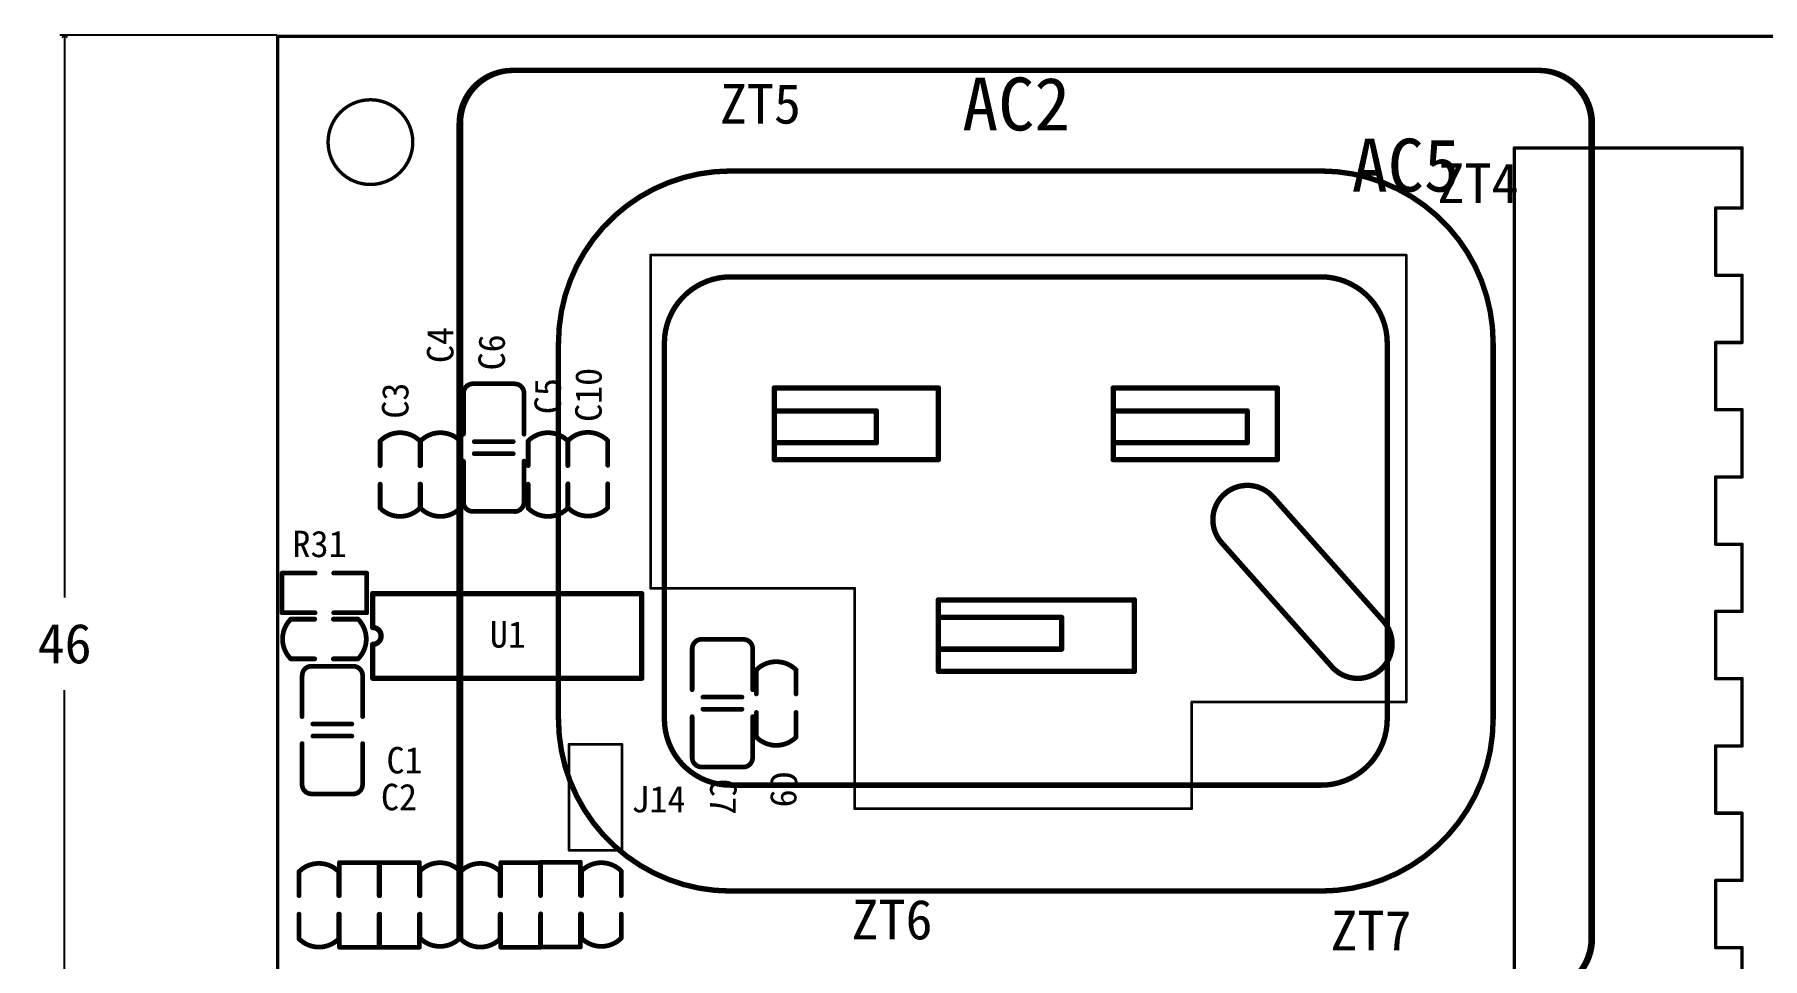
# Model space of a CAD drawing. Extents: x 741 to 1239, y 376 to 572.
# Drawn here: x 784.8 to 850.1, y 440.7 to 475.6 of the extents above; entities that cross this region are included whole.
import ezdxf

# ---------------------------------------------------------------- set-up
doc = ezdxf.new("R2010")
doc.units = 0
doc.header["$MEASUREMENT"] = 0
doc.layers.get('0').update_dxf_attribs({"linetype": 'CONTINUOUS'})
doc.layers.get('Defpoints').update_dxf_attribs({"linetype": 'CONTINUOUS'})
for name, color, linetype in [('BOTTOMOVERLAY', 7, 'CONTINUOUS'), ('KEEPOUTLAYER', 6, 'CONTINUOUS'), ('TOPOVERLAY', 7, 'CONTINUOUS')]:
    doc.layers.add(name, color=color, linetype=linetype)
doc.styles.get("Standard").update_dxf_attribs({"font": ''})
doc.styles.get('Standard').set_extended_font_data('SimSun')
doc.dimstyles.get("Standard").update_dxf_attribs({"dimtxt": 0.18, "dimasz": 0.18, "dimexe": 0.18, "dimexo": 0.0625, "dimgap": 0.09, "dimtad": 0, "dimtih": 1, "dimtoh": 1, "dimdec": 4, "dimzin": 0, "dimdsep": 46, "dimtxsty": 'Standard', "dimcen": 0.09, "dimadec": 0, "dimazin": 0, "dimtfac": 1, "dimtdec": 4, "dimtofl": 0, "dimtmove": 0, "dimatfit": 0, "dimfxl": 1, "dimtolj": 1, "dimtzin": 0, "dimarcsym": 0})

# ---------------------------------------------------------------- blocks, each defined once
blk = doc.blocks.new('2_0_2_B_22')
at = {"layer": 'BOTTOMOVERLAY', "const_width": 0.1}
for points in [[(-1, 2), (1, 2)], [(-1, -2), (-1, 2)], [(1, -2), (1, 2)], [(-1, -2), (1, -2)]]:
    blk.add_lwpolyline(points, dxfattribs=at)
at = {"layer": 'BOTTOMOVERLAY', "const_width": 0.05}
for points in [[(-1.025, 2, 1), (-0.975, 2, 1)], [(-1.025, 2, 1), (-0.975, 2, 1)], [(0.975, 2, 1), (1.025, 2, 1)], [(0.975, 2, 1), (1.025, 2, 1)], [(-1.025, -2, 1), (-0.975, -2, 1)], [(-1.025, -2, 1), (-0.975, -2, 1)], [(0.975, -2, 1), (1.025, -2, 1)], [(0.975, -2, 1), (1.025, -2, 1)]]:
    blk.add_lwpolyline(points, format="xyb", close=True, dxfattribs=at)
blk = doc.blocks.new('0603C_B_23')
at = {"layer": 'BOTTOMOVERLAY', "const_width": 0.18}
for points in [[(-1.27, -0.734, -0.414214), (-1.27, 0.766)], [(1.27, 0.766, -0.414214), (1.27, -0.734)]]:
    blk.add_lwpolyline(points, format="xyb", dxfattribs=at)
for points in [[(-1.27, 0.766), (-0.363, 0.766)], [(0.337, 0.766), (1.27, 0.766)], [(-1.27, -0.734), (-0.363, -0.734)], [(0.337, -0.734), (1.27, -0.734)]]:
    blk.add_lwpolyline(points, dxfattribs=at)
at = {"layer": 'BOTTOMOVERLAY', "const_width": 0.09}
for points in [[(-1.315, 0.766, 1), (-1.225, 0.766, 1)], [(-1.315, 0.766, 1), (-1.225, 0.766, 1)], [(-0.408, 0.766, 1), (-0.318, 0.766, 1)], [(0.292, 0.766, 1), (0.382, 0.766, 1)], [(1.225, 0.766, 1), (1.315, 0.766, 1)], [(1.225, 0.766, 1), (1.315, 0.766, 1)], [(-1.315, -0.734, 1), (-1.225, -0.734, 1)], [(-1.315, -0.734, 1), (-1.225, -0.734, 1)], [(-0.408, -0.734, 1), (-0.318, -0.734, 1)], [(0.292, -0.734, 1), (0.382, -0.734, 1)], [(1.225, -0.734, 1), (1.315, -0.734, 1)], [(1.225, -0.734, 1), (1.315, -0.734, 1)]]:
    blk.add_lwpolyline(points, format="xyb", close=True, dxfattribs=at)
blk = doc.blocks.new('0805C_B_24')
at = {"layer": 'BOTTOMOVERLAY', "const_width": 0.178}
for points in [[(-2.413, 0.787, -0.414214), (-2.06, 1.14)], [(2.057, 1.143, -0.414214), (2.41, 0.79)], [(-2.057, -1.143, -0.414214), (-2.41, -0.79)], [(2.413, -0.787, -0.414214), (2.06, -1.14)]]:
    blk.add_lwpolyline(points, format="xyb", dxfattribs=at)
at = {"layer": 'BOTTOMOVERLAY', "const_width": 0.0889}
for points in [[(-2.457, 0.787, 1), (-2.369, 0.787, 1)], [(-2.455, 0.785, 1), (-2.366, 0.785, 1)], [(-2.105, 1.143, 1), (-2.016, 1.143, 1)], [(-2.105, 1.14, 1), (-2.016, 1.14, 1)], [(-0.552, 1.143, 1), (-0.464, 1.143, 1)], [(-0.273, 0.737, 1), (-0.184, 0.737, 1)], [(0.184, 0.737, 1), (0.273, 0.737, 1)], [(0.464, 1.143, 1), (0.552, 1.143, 1)], [(2.013, 1.143, 1), (2.102, 1.143, 1)], [(2.013, 1.143, 1), (2.102, 1.143, 1)], [(2.366, 0.79, 1), (2.455, 0.79, 1)], [(2.369, 0.787, 1), (2.457, 0.787, 1)], [(-0.273, -0.737, 1), (-0.184, -0.737, 1)], [(0.184, -0.737, 1), (0.273, -0.737, 1)], [(-2.455, -0.79, 1), (-2.366, -0.79, 1)], [(-2.455, -0.79, 1), (-2.366, -0.79, 1)], [(-2.102, -1.143, 1), (-2.013, -1.143, 1)], [(-2.102, -1.143, 1), (-2.013, -1.143, 1)], [(-0.552, -1.143, 1), (-0.464, -1.143, 1)], [(0.464, -1.143, 1), (0.552, -1.143, 1)], [(2.016, -1.14, 1), (2.105, -1.14, 1)], [(2.016, -1.143, 1), (2.105, -1.143, 1)], [(2.369, -0.787, 1), (2.457, -0.787, 1)], [(2.369, -0.787, 1), (2.457, -0.787, 1)]]:
    blk.add_lwpolyline(points, format="xyb", close=True, dxfattribs=at)
at = {"layer": 'BOTTOMOVERLAY', "const_width": 0.178}
for points in [[(-2.41, -0.79), (-2.41, 0.785)], [(-0.508, 1.143), (-2.06, 1.143)], [(-0.229, -0.737), (-0.229, 0.737)], [(0.229, -0.737), (0.229, 0.737)], [(2.057, 1.143), (0.508, 1.143)], [(2.413, -0.787), (2.413, 0.787)], [(-0.508, -1.143), (-2.057, -1.143)], [(2.06, -1.143), (0.508, -1.143)]]:
    blk.add_lwpolyline(points, dxfattribs=at)
blk = doc.blocks.new('0603C_B_25')
at = {"layer": 'BOTTOMOVERLAY', "const_width": 0.18}
for points in [[(-1.27, -0.734, -0.414214), (-1.27, 0.766)], [(1.27, 0.766, -0.414214), (1.27, -0.734)]]:
    blk.add_lwpolyline(points, format="xyb", dxfattribs=at)
for points in [[(-1.27, 0.766), (-0.363, 0.766)], [(0.337, 0.766), (1.27, 0.766)], [(-1.27, -0.734), (-0.363, -0.734)], [(0.337, -0.734), (1.27, -0.734)]]:
    blk.add_lwpolyline(points, dxfattribs=at)
at = {"layer": 'BOTTOMOVERLAY', "const_width": 0.09}
for points in [[(-1.315, 0.766, 1), (-1.225, 0.766, 1)], [(-1.315, 0.766, 1), (-1.225, 0.766, 1)], [(-0.408, 0.766, 1), (-0.318, 0.766, 1)], [(0.292, 0.766, 1), (0.382, 0.766, 1)], [(1.225, 0.766, 1), (1.315, 0.766, 1)], [(1.225, 0.766, 1), (1.315, 0.766, 1)], [(-1.315, -0.734, 1), (-1.225, -0.734, 1)], [(-1.315, -0.734, 1), (-1.225, -0.734, 1)], [(-0.408, -0.734, 1), (-0.318, -0.734, 1)], [(0.292, -0.734, 1), (0.382, -0.734, 1)], [(1.225, -0.734, 1), (1.315, -0.734, 1)], [(1.225, -0.734, 1), (1.315, -0.734, 1)]]:
    blk.add_lwpolyline(points, format="xyb", close=True, dxfattribs=at)
blk = doc.blocks.new('0603C_B_26')
at = {"layer": 'BOTTOMOVERLAY', "const_width": 0.18}
for points in [[(-1.27, -0.734, -0.414214), (-1.27, 0.766)], [(1.27, 0.766, -0.414214), (1.27, -0.734)]]:
    blk.add_lwpolyline(points, format="xyb", dxfattribs=at)
for points in [[(-0.363, 0.766), (-1.27, 0.766)], [(1.27, 0.766), (0.337, 0.766)], [(-0.363, -0.734), (-1.27, -0.734)], [(1.27, -0.734), (0.337, -0.734)]]:
    blk.add_lwpolyline(points, dxfattribs=at)
at = {"layer": 'BOTTOMOVERLAY', "const_width": 0.09}
for points in [[(-1.315, 0.766, 1), (-1.225, 0.766, 1)], [(-1.315, 0.766, 1), (-1.225, 0.766, 1)], [(-0.408, 0.766, 1), (-0.318, 0.766, 1)], [(0.292, 0.766, 1), (0.382, 0.766, 1)], [(1.225, 0.766, 1), (1.315, 0.766, 1)], [(1.225, 0.766, 1), (1.315, 0.766, 1)], [(-1.315, -0.734, 1), (-1.225, -0.734, 1)], [(-1.315, -0.734, 1), (-1.225, -0.734, 1)], [(-0.408, -0.734, 1), (-0.318, -0.734, 1)], [(0.292, -0.734, 1), (0.382, -0.734, 1)], [(1.225, -0.734, 1), (1.315, -0.734, 1)], [(1.225, -0.734, 1), (1.315, -0.734, 1)]]:
    blk.add_lwpolyline(points, format="xyb", close=True, dxfattribs=at)
blk = doc.blocks.new('0603C_B_27')
at = {"layer": 'BOTTOMOVERLAY', "const_width": 0.18}
for points in [[(-1.27, -0.734, -0.414214), (-1.27, 0.766)], [(1.27, 0.766, -0.414214), (1.27, -0.734)]]:
    blk.add_lwpolyline(points, format="xyb", dxfattribs=at)
for points in [[(-0.363, 0.766), (-1.27, 0.766)], [(1.27, 0.766), (0.337, 0.766)], [(-0.363, -0.734), (-1.27, -0.734)], [(1.27, -0.734), (0.337, -0.734)]]:
    blk.add_lwpolyline(points, dxfattribs=at)
at = {"layer": 'BOTTOMOVERLAY', "const_width": 0.09}
for points in [[(-1.315, 0.766, 1), (-1.225, 0.766, 1)], [(-1.315, 0.766, 1), (-1.225, 0.766, 1)], [(-0.408, 0.766, 1), (-0.318, 0.766, 1)], [(0.292, 0.766, 1), (0.382, 0.766, 1)], [(1.225, 0.766, 1), (1.315, 0.766, 1)], [(1.225, 0.766, 1), (1.315, 0.766, 1)], [(-1.315, -0.734, 1), (-1.225, -0.734, 1)], [(-1.315, -0.734, 1), (-1.225, -0.734, 1)], [(-0.408, -0.734, 1), (-0.318, -0.734, 1)], [(0.292, -0.734, 1), (0.382, -0.734, 1)], [(1.225, -0.734, 1), (1.315, -0.734, 1)], [(1.225, -0.734, 1), (1.315, -0.734, 1)]]:
    blk.add_lwpolyline(points, format="xyb", close=True, dxfattribs=at)
blk = doc.blocks.new('0805C_B_28')
at = {"layer": 'BOTTOMOVERLAY', "const_width": 0.178}
for points in [[(-2.413, 0.787, -0.414214), (-2.06, 1.14)], [(2.057, 1.143, -0.414214), (2.41, 0.79)], [(-2.057, -1.143, -0.414214), (-2.41, -0.79)], [(2.413, -0.787, -0.414214), (2.06, -1.14)]]:
    blk.add_lwpolyline(points, format="xyb", dxfattribs=at)
at = {"layer": 'BOTTOMOVERLAY', "const_width": 0.0889}
for points in [[(-2.457, 0.787, 1), (-2.369, 0.787, 1)], [(-2.455, 0.785, 1), (-2.366, 0.785, 1)], [(-2.105, 1.143, 1), (-2.016, 1.143, 1)], [(-2.105, 1.14, 1), (-2.016, 1.14, 1)], [(-0.552, 1.143, 1), (-0.464, 1.143, 1)], [(-0.273, 0.737, 1), (-0.184, 0.737, 1)], [(0.184, 0.737, 1), (0.273, 0.737, 1)], [(0.464, 1.143, 1), (0.552, 1.143, 1)], [(2.013, 1.143, 1), (2.102, 1.143, 1)], [(2.013, 1.143, 1), (2.102, 1.143, 1)], [(2.366, 0.79, 1), (2.455, 0.79, 1)], [(2.369, 0.787, 1), (2.457, 0.787, 1)], [(-0.273, -0.737, 1), (-0.184, -0.737, 1)], [(0.184, -0.737, 1), (0.273, -0.737, 1)], [(-2.455, -0.79, 1), (-2.366, -0.79, 1)], [(-2.455, -0.79, 1), (-2.366, -0.79, 1)], [(-2.102, -1.143, 1), (-2.013, -1.143, 1)], [(-2.102, -1.143, 1), (-2.013, -1.143, 1)], [(-0.552, -1.143, 1), (-0.464, -1.143, 1)], [(0.464, -1.143, 1), (0.552, -1.143, 1)], [(2.016, -1.14, 1), (2.105, -1.14, 1)], [(2.016, -1.143, 1), (2.105, -1.143, 1)], [(2.369, -0.787, 1), (2.457, -0.787, 1)], [(2.369, -0.787, 1), (2.457, -0.787, 1)]]:
    blk.add_lwpolyline(points, format="xyb", close=True, dxfattribs=at)
at = {"layer": 'BOTTOMOVERLAY', "const_width": 0.178}
for points in [[(-2.41, 0.785), (-2.41, -0.79)], [(-2.06, 1.143), (-0.508, 1.143)], [(-0.229, 0.737), (-0.229, -0.737)], [(0.229, 0.737), (0.229, -0.737)], [(0.508, 1.143), (2.057, 1.143)], [(2.413, 0.787), (2.413, -0.787)], [(-2.057, -1.143), (-0.508, -1.143)], [(0.508, -1.143), (2.06, -1.143)]]:
    blk.add_lwpolyline(points, dxfattribs=at)
blk = doc.blocks.new('0805C_B_29')
at = {"layer": 'BOTTOMOVERLAY', "const_width": 0.178}
for points in [[(-2.413, 0.787, -0.414214), (-2.06, 1.14)], [(2.057, 1.143, -0.414214), (2.41, 0.79)], [(-2.057, -1.143, -0.414214), (-2.41, -0.79)], [(2.413, -0.787, -0.414214), (2.06, -1.14)]]:
    blk.add_lwpolyline(points, format="xyb", dxfattribs=at)
at = {"layer": 'BOTTOMOVERLAY', "const_width": 0.0889}
for points in [[(-2.457, 0.787, 1), (-2.369, 0.787, 1)], [(-2.455, 0.785, 1), (-2.366, 0.785, 1)], [(-2.105, 1.143, 1), (-2.016, 1.143, 1)], [(-2.105, 1.14, 1), (-2.016, 1.14, 1)], [(-0.552, 1.143, 1), (-0.464, 1.143, 1)], [(-0.273, 0.737, 1), (-0.184, 0.737, 1)], [(0.184, 0.737, 1), (0.273, 0.737, 1)], [(0.464, 1.143, 1), (0.552, 1.143, 1)], [(2.013, 1.143, 1), (2.102, 1.143, 1)], [(2.013, 1.143, 1), (2.102, 1.143, 1)], [(2.366, 0.79, 1), (2.455, 0.79, 1)], [(2.369, 0.787, 1), (2.457, 0.787, 1)], [(-0.273, -0.737, 1), (-0.184, -0.737, 1)], [(0.184, -0.737, 1), (0.273, -0.737, 1)], [(-2.455, -0.79, 1), (-2.366, -0.79, 1)], [(-2.455, -0.79, 1), (-2.366, -0.79, 1)], [(-2.102, -1.143, 1), (-2.013, -1.143, 1)], [(-2.102, -1.143, 1), (-2.013, -1.143, 1)], [(-0.552, -1.143, 1), (-0.464, -1.143, 1)], [(0.464, -1.143, 1), (0.552, -1.143, 1)], [(2.016, -1.14, 1), (2.105, -1.14, 1)], [(2.016, -1.143, 1), (2.105, -1.143, 1)], [(2.369, -0.787, 1), (2.457, -0.787, 1)], [(2.369, -0.787, 1), (2.457, -0.787, 1)]]:
    blk.add_lwpolyline(points, format="xyb", close=True, dxfattribs=at)
at = {"layer": 'BOTTOMOVERLAY', "const_width": 0.178}
for points in [[(-2.41, -0.79), (-2.41, 0.785)], [(-0.508, 1.143), (-2.06, 1.143)], [(-0.229, -0.737), (-0.229, 0.737)], [(0.229, -0.737), (0.229, 0.737)], [(2.057, 1.143), (0.508, 1.143)], [(2.413, -0.787), (2.413, 0.787)], [(-0.508, -1.143), (-2.057, -1.143)], [(2.06, -1.143), (0.508, -1.143)]]:
    blk.add_lwpolyline(points, dxfattribs=at)
blk = doc.blocks.new('0603C_B_30')
at = {"layer": 'BOTTOMOVERLAY', "const_width": 0.18}
for points in [[(-0.75, 1.257, -0.414214), (0.75, 1.257)], [(0.75, -1.283, -0.414214), (-0.75, -1.283)]]:
    blk.add_lwpolyline(points, format="xyb", dxfattribs=at)
for points in [[(-0.75, 1.257), (-0.75, 0.35)], [(0.75, 1.257), (0.75, 0.35)], [(-0.75, -0.35), (-0.75, -1.283)], [(0.75, -0.35), (0.75, -1.283)]]:
    blk.add_lwpolyline(points, dxfattribs=at)
at = {"layer": 'BOTTOMOVERLAY', "const_width": 0.09}
for points in [[(-0.795, 1.257, 1), (-0.705, 1.257, 1)], [(-0.795, 1.257, 1), (-0.705, 1.257, 1)], [(0.705, 1.257, 1), (0.795, 1.257, 1)], [(0.705, 1.257, 1), (0.795, 1.257, 1)], [(-0.795, 0.35, 1), (-0.705, 0.35, 1)], [(0.705, 0.35, 1), (0.795, 0.35, 1)], [(-0.795, -0.35, 1), (-0.705, -0.35, 1)], [(0.705, -0.35, 1), (0.795, -0.35, 1)], [(-0.795, -1.283, 1), (-0.705, -1.283, 1)], [(-0.795, -1.283, 1), (-0.705, -1.283, 1)], [(0.705, -1.283, 1), (0.795, -1.283, 1)], [(0.705, -1.283, 1), (0.795, -1.283, 1)]]:
    blk.add_lwpolyline(points, format="xyb", close=True, dxfattribs=at)
blk = doc.blocks.new('0603C_B_31')
at = {"layer": 'BOTTOMOVERLAY', "const_width": 0.18}
for points in [[(-0.75, 1.257, -0.414214), (0.75, 1.257)], [(0.75, -1.283, -0.414214), (-0.75, -1.283)]]:
    blk.add_lwpolyline(points, format="xyb", dxfattribs=at)
for points in [[(-0.75, 1.257), (-0.75, 0.35)], [(0.75, 1.257), (0.75, 0.35)], [(-0.75, -0.35), (-0.75, -1.283)], [(0.75, -0.35), (0.75, -1.283)]]:
    blk.add_lwpolyline(points, dxfattribs=at)
at = {"layer": 'BOTTOMOVERLAY', "const_width": 0.09}
for points in [[(-0.795, 1.257, 1), (-0.705, 1.257, 1)], [(-0.795, 1.257, 1), (-0.705, 1.257, 1)], [(0.705, 1.257, 1), (0.795, 1.257, 1)], [(0.705, 1.257, 1), (0.795, 1.257, 1)], [(-0.795, 0.35, 1), (-0.705, 0.35, 1)], [(0.705, 0.35, 1), (0.795, 0.35, 1)], [(-0.795, -0.35, 1), (-0.705, -0.35, 1)], [(0.705, -0.35, 1), (0.795, -0.35, 1)], [(-0.795, -1.283, 1), (-0.705, -1.283, 1)], [(-0.795, -1.283, 1), (-0.705, -1.283, 1)], [(0.705, -1.283, 1), (0.795, -1.283, 1)], [(0.705, -1.283, 1), (0.795, -1.283, 1)]]:
    blk.add_lwpolyline(points, format="xyb", close=True, dxfattribs=at)
blk = doc.blocks.new('0603C_B_32')
at = {"layer": 'BOTTOMOVERLAY', "const_width": 0.18}
for points in [[(-0.75, 1.257, -0.414214), (0.75, 1.257)], [(0.75, -1.283, -0.414214), (-0.75, -1.283)]]:
    blk.add_lwpolyline(points, format="xyb", dxfattribs=at)
for points in [[(-0.75, 0.35), (-0.75, 1.257)], [(0.75, 0.35), (0.75, 1.257)], [(-0.75, -1.283), (-0.75, -0.35)], [(0.75, -1.283), (0.75, -0.35)]]:
    blk.add_lwpolyline(points, dxfattribs=at)
at = {"layer": 'BOTTOMOVERLAY', "const_width": 0.09}
for points in [[(-0.795, 1.257, 1), (-0.705, 1.257, 1)], [(-0.795, 1.257, 1), (-0.705, 1.257, 1)], [(0.705, 1.257, 1), (0.795, 1.257, 1)], [(0.705, 1.257, 1), (0.795, 1.257, 1)], [(-0.795, 0.35, 1), (-0.705, 0.35, 1)], [(0.705, 0.35, 1), (0.795, 0.35, 1)], [(-0.795, -0.35, 1), (-0.705, -0.35, 1)], [(0.705, -0.35, 1), (0.795, -0.35, 1)], [(-0.795, -1.283, 1), (-0.705, -1.283, 1)], [(-0.795, -1.283, 1), (-0.705, -1.283, 1)], [(0.705, -1.283, 1), (0.795, -1.283, 1)], [(0.705, -1.283, 1), (0.795, -1.283, 1)]]:
    blk.add_lwpolyline(points, format="xyb", close=True, dxfattribs=at)
blk = doc.blocks.new('0603C_B_33')
at = {"layer": 'BOTTOMOVERLAY', "const_width": 0.18}
for points in [[(-0.75, 1.257, -0.414214), (0.75, 1.257)], [(0.75, -1.283, -0.414214), (-0.75, -1.283)]]:
    blk.add_lwpolyline(points, format="xyb", dxfattribs=at)
for points in [[(-0.75, 1.257), (-0.75, 0.35)], [(0.75, 1.257), (0.75, 0.35)], [(-0.75, -0.35), (-0.75, -1.283)], [(0.75, -0.35), (0.75, -1.283)]]:
    blk.add_lwpolyline(points, dxfattribs=at)
at = {"layer": 'BOTTOMOVERLAY', "const_width": 0.09}
for points in [[(-0.795, 1.257, 1), (-0.705, 1.257, 1)], [(-0.795, 1.257, 1), (-0.705, 1.257, 1)], [(0.705, 1.257, 1), (0.795, 1.257, 1)], [(0.705, 1.257, 1), (0.795, 1.257, 1)], [(-0.795, 0.35, 1), (-0.705, 0.35, 1)], [(0.705, 0.35, 1), (0.795, 0.35, 1)], [(-0.795, -0.35, 1), (-0.705, -0.35, 1)], [(0.705, -0.35, 1), (0.795, -0.35, 1)], [(-0.795, -1.283, 1), (-0.705, -1.283, 1)], [(-0.795, -1.283, 1), (-0.705, -1.283, 1)], [(0.705, -1.283, 1), (0.795, -1.283, 1)], [(0.705, -1.283, 1), (0.795, -1.283, 1)]]:
    blk.add_lwpolyline(points, format="xyb", close=True, dxfattribs=at)
blk = doc.blocks.new('0603C_B_34')
at = {"layer": 'BOTTOMOVERLAY', "const_width": 0.18}
for points in [[(-0.75, 1.257, -0.414214), (0.75, 1.257)], [(0.75, -1.283, -0.414214), (-0.75, -1.283)]]:
    blk.add_lwpolyline(points, format="xyb", dxfattribs=at)
for points in [[(-0.75, 1.257), (-0.75, 0.35)], [(0.75, 1.257), (0.75, 0.35)], [(-0.75, -0.35), (-0.75, -1.283)], [(0.75, -0.35), (0.75, -1.283)]]:
    blk.add_lwpolyline(points, dxfattribs=at)
at = {"layer": 'BOTTOMOVERLAY', "const_width": 0.09}
for points in [[(-0.795, 1.257, 1), (-0.705, 1.257, 1)], [(-0.795, 1.257, 1), (-0.705, 1.257, 1)], [(0.705, 1.257, 1), (0.795, 1.257, 1)], [(0.705, 1.257, 1), (0.795, 1.257, 1)], [(-0.795, 0.35, 1), (-0.705, 0.35, 1)], [(0.705, 0.35, 1), (0.795, 0.35, 1)], [(-0.795, -0.35, 1), (-0.705, -0.35, 1)], [(0.705, -0.35, 1), (0.795, -0.35, 1)], [(-0.795, -1.283, 1), (-0.705, -1.283, 1)], [(-0.795, -1.283, 1), (-0.705, -1.283, 1)], [(0.705, -1.283, 1), (0.795, -1.283, 1)], [(0.705, -1.283, 1), (0.795, -1.283, 1)]]:
    blk.add_lwpolyline(points, format="xyb", close=True, dxfattribs=at)
blk = doc.blocks.new('0603C_B_35')
at = {"layer": 'BOTTOMOVERLAY', "const_width": 0.18}
for points in [[(-0.75, 1.257, -0.414214), (0.75, 1.257)], [(0.75, -1.283, -0.414214), (-0.75, -1.283)]]:
    blk.add_lwpolyline(points, format="xyb", dxfattribs=at)
for points in [[(-0.75, 1.257), (-0.75, 0.35)], [(0.75, 1.257), (0.75, 0.35)], [(-0.75, -0.35), (-0.75, -1.283)], [(0.75, -0.35), (0.75, -1.283)]]:
    blk.add_lwpolyline(points, dxfattribs=at)
at = {"layer": 'BOTTOMOVERLAY', "const_width": 0.09}
for points in [[(-0.795, 1.257, 1), (-0.705, 1.257, 1)], [(-0.795, 1.257, 1), (-0.705, 1.257, 1)], [(0.705, 1.257, 1), (0.795, 1.257, 1)], [(0.705, 1.257, 1), (0.795, 1.257, 1)], [(-0.795, 0.35, 1), (-0.705, 0.35, 1)], [(0.705, 0.35, 1), (0.795, 0.35, 1)], [(-0.795, -0.35, 1), (-0.705, -0.35, 1)], [(0.705, -0.35, 1), (0.795, -0.35, 1)], [(-0.795, -1.283, 1), (-0.705, -1.283, 1)], [(-0.795, -1.283, 1), (-0.705, -1.283, 1)], [(0.705, -1.283, 1), (0.795, -1.283, 1)], [(0.705, -1.283, 1), (0.795, -1.283, 1)]]:
    blk.add_lwpolyline(points, format="xyb", close=True, dxfattribs=at)
blk = doc.blocks.new('0603_B_36')
at = {"layer": 'BOTTOMOVERLAY', "const_width": 0.178}
for points in [[(-0.75, 1.6), (0.75, 1.6)], [(-0.75, 1.6), (-0.75, 0.35)], [(0.75, 1.6), (0.75, 0.35)], [(-0.75, -0.35), (-0.75, -1.6)], [(0.75, -0.35), (0.75, -1.6)], [(-0.75, -1.6), (0.75, -1.6)]]:
    blk.add_lwpolyline(points, dxfattribs=at)
at = {"layer": 'BOTTOMOVERLAY', "const_width": 0.0889}
for points in [[(-0.794, 1.6, 1), (-0.706, 1.6, 1)], [(-0.794, 1.6, 1), (-0.706, 1.6, 1)], [(0.706, 1.6, 1), (0.794, 1.6, 1)], [(0.706, 1.6, 1), (0.794, 1.6, 1)], [(-0.794, 0.35, 1), (-0.706, 0.35, 1)], [(0.706, 0.35, 1), (0.794, 0.35, 1)], [(-0.794, -0.35, 1), (-0.706, -0.35, 1)], [(0.706, -0.35, 1), (0.794, -0.35, 1)], [(-0.794, -1.6, 1), (-0.706, -1.6, 1)], [(-0.794, -1.6, 1), (-0.706, -1.6, 1)], [(0.706, -1.6, 1), (0.794, -1.6, 1)], [(0.706, -1.6, 1), (0.794, -1.6, 1)]]:
    blk.add_lwpolyline(points, format="xyb", close=True, dxfattribs=at)
blk = doc.blocks.new('0603_B_37')
at = {"layer": 'BOTTOMOVERLAY', "const_width": 0.178}
for points in [[(0.75, 1.6), (-0.75, 1.6)], [(-0.75, 1.6), (-0.75, 0.35)], [(0.75, 1.6), (0.75, 0.35)], [(-0.75, -0.35), (-0.75, -1.6)], [(0.75, -0.35), (0.75, -1.6)], [(0.75, -1.6), (-0.75, -1.6)]]:
    blk.add_lwpolyline(points, dxfattribs=at)
at = {"layer": 'BOTTOMOVERLAY', "const_width": 0.0889}
for points in [[(-0.794, 1.6, 1), (-0.706, 1.6, 1)], [(-0.794, 1.6, 1), (-0.706, 1.6, 1)], [(0.706, 1.6, 1), (0.794, 1.6, 1)], [(0.706, 1.6, 1), (0.794, 1.6, 1)], [(-0.794, 0.35, 1), (-0.706, 0.35, 1)], [(0.706, 0.35, 1), (0.794, 0.35, 1)], [(-0.794, -0.35, 1), (-0.706, -0.35, 1)], [(0.706, -0.35, 1), (0.794, -0.35, 1)], [(-0.794, -1.6, 1), (-0.706, -1.6, 1)], [(-0.794, -1.6, 1), (-0.706, -1.6, 1)], [(0.706, -1.6, 1), (0.794, -1.6, 1)], [(0.706, -1.6, 1), (0.794, -1.6, 1)]]:
    blk.add_lwpolyline(points, format="xyb", close=True, dxfattribs=at)
blk = doc.blocks.new('0603_B_38')
at = {"layer": 'BOTTOMOVERLAY', "const_width": 0.178}
for points in [[(0.75, 1.6), (-0.75, 1.6)], [(-0.75, 1.6), (-0.75, 0.35)], [(0.75, 1.6), (0.75, 0.35)], [(-0.75, -0.35), (-0.75, -1.6)], [(0.75, -0.35), (0.75, -1.6)], [(0.75, -1.6), (-0.75, -1.6)]]:
    blk.add_lwpolyline(points, dxfattribs=at)
at = {"layer": 'BOTTOMOVERLAY', "const_width": 0.0889}
for points in [[(-0.794, 1.6, 1), (-0.706, 1.6, 1)], [(-0.794, 1.6, 1), (-0.706, 1.6, 1)], [(0.706, 1.6, 1), (0.794, 1.6, 1)], [(0.706, 1.6, 1), (0.794, 1.6, 1)], [(-0.794, 0.35, 1), (-0.706, 0.35, 1)], [(0.706, 0.35, 1), (0.794, 0.35, 1)], [(-0.794, -0.35, 1), (-0.706, -0.35, 1)], [(0.706, -0.35, 1), (0.794, -0.35, 1)], [(-0.794, -1.6, 1), (-0.706, -1.6, 1)], [(-0.794, -1.6, 1), (-0.706, -1.6, 1)], [(0.706, -1.6, 1), (0.794, -1.6, 1)], [(0.706, -1.6, 1), (0.794, -1.6, 1)]]:
    blk.add_lwpolyline(points, format="xyb", close=True, dxfattribs=at)
blk = doc.blocks.new('0603_B_39')
at = {"layer": 'BOTTOMOVERLAY', "const_width": 0.178}
for points in [[(0.75, 1.6), (-0.75, 1.6)], [(-0.75, 1.6), (-0.75, 0.35)], [(0.75, 1.6), (0.75, 0.35)], [(-0.75, -0.35), (-0.75, -1.6)], [(0.75, -0.35), (0.75, -1.6)], [(0.75, -1.6), (-0.75, -1.6)]]:
    blk.add_lwpolyline(points, dxfattribs=at)
at = {"layer": 'BOTTOMOVERLAY', "const_width": 0.0889}
for points in [[(-0.794, 1.6, 1), (-0.706, 1.6, 1)], [(-0.794, 1.6, 1), (-0.706, 1.6, 1)], [(0.706, 1.6, 1), (0.794, 1.6, 1)], [(0.706, 1.6, 1), (0.794, 1.6, 1)], [(-0.794, 0.35, 1), (-0.706, 0.35, 1)], [(0.706, 0.35, 1), (0.794, 0.35, 1)], [(-0.794, -0.35, 1), (-0.706, -0.35, 1)], [(0.706, -0.35, 1), (0.794, -0.35, 1)], [(-0.794, -1.6, 1), (-0.706, -1.6, 1)], [(-0.794, -1.6, 1), (-0.706, -1.6, 1)], [(0.706, -1.6, 1), (0.794, -1.6, 1)], [(0.706, -1.6, 1), (0.794, -1.6, 1)]]:
    blk.add_lwpolyline(points, format="xyb", close=True, dxfattribs=at)
blk = doc.blocks.new('0603_B_40')
at = {"layer": 'BOTTOMOVERLAY', "const_width": 0.178}
for points in [[(-0.363, 0.766), (-1.613, 0.766)], [(-1.613, -0.734), (-1.613, 0.766)], [(1.587, 0.766), (0.337, 0.766)], [(1.587, -0.734), (1.587, 0.766)], [(-0.363, -0.734), (-1.613, -0.734)], [(1.587, -0.734), (0.337, -0.734)]]:
    blk.add_lwpolyline(points, dxfattribs=at)
at = {"layer": 'BOTTOMOVERLAY', "const_width": 0.0889}
for points in [[(-1.657, 0.766, 1), (-1.568, 0.766, 1)], [(-1.657, 0.766, 1), (-1.568, 0.766, 1)], [(-0.407, 0.766, 1), (-0.318, 0.766, 1)], [(0.293, 0.766, 1), (0.382, 0.766, 1)], [(1.543, 0.766, 1), (1.632, 0.766, 1)], [(1.543, 0.766, 1), (1.632, 0.766, 1)], [(-1.657, -0.734, 1), (-1.568, -0.734, 1)], [(-1.657, -0.734, 1), (-1.568, -0.734, 1)], [(-0.407, -0.734, 1), (-0.318, -0.734, 1)], [(0.293, -0.734, 1), (0.382, -0.734, 1)], [(1.543, -0.734, 1), (1.632, -0.734, 1)], [(1.543, -0.734, 1), (1.632, -0.734, 1)]]:
    blk.add_lwpolyline(points, format="xyb", close=True, dxfattribs=at)
blk = doc.blocks.new('RN8207C_B_41')
at = {"layer": 'BOTTOMOVERLAY', "const_width": 0.2}
for points in [[(-1.6, 5.08), (-1.6, -5.08)], [(-1.6, 5.08), (1.6, 5.08)], [(1.6, 5.08), (1.6, -5.08)], [(-1.6, -5.08), (-0.318, -5.08)], [(0.318, -5.08), (1.6, -5.08)]]:
    blk.add_lwpolyline(points, dxfattribs=at)
at = {"layer": 'BOTTOMOVERLAY', "const_width": 0.1}
for points in [[(-1.65, 5.08, 1), (-1.55, 5.08, 1)], [(-1.65, 5.08, 1), (-1.55, 5.08, 1)], [(1.55, 5.08, 1), (1.65, 5.08, 1)], [(1.55, 5.08, 1), (1.65, 5.08, 1)], [(-1.65, -5.08, 1), (-1.55, -5.08, 1)], [(-1.65, -5.08, 1), (-1.55, -5.08, 1)], [(-0.367, -5.08, 1), (-0.268, -5.08, 1)], [(-0.367, -5.08, 1), (-0.268, -5.08, 1)], [(0.268, -5.08, 1), (0.367, -5.08, 1)], [(0.268, -5.08, 1), (0.367, -5.08, 1)], [(1.55, -5.08, 1), (1.65, -5.08, 1)], [(1.55, -5.08, 1), (1.65, -5.08, 1)]]:
    blk.add_lwpolyline(points, format="xyb", close=True, dxfattribs=at)
at = {"layer": 'BOTTOMOVERLAY', "const_width": 0.2}
blk.add_lwpolyline([(-0.318, -5.08, -1), (0.318, -5.08)], format="xyb", dxfattribs=at)
blk = doc.blocks.new('7P_5_08_B_94')
at = {"layer": 'BOTTOMOVERLAY', "const_width": 0.127}
for points in [[(-18.78, 1), (-18.78, 3.8)], [(18.78, 3.8), (-18.78, 3.8)], [(18.78, -1), (18.78, 3.8)], [(-18.78, -4.8), (-18.78, 1)], [(18.78, -4.8), (18.78, -1)], [(-13.97, -3.8), (-16.51, -3.8)], [(-16.51, -4.8), (-16.51, -3.8)], [(-16.51, -4.8), (-16.51, -3.8)], [(-13.97, -4.8), (-13.97, -3.8)], [(-11.43, -4.8), (-11.43, -3.8)], [(-8.89, -3.8), (-11.43, -3.8)], [(-8.89, -4.8), (-8.89, -3.8)], [(-6.35, -4.8), (-6.35, -3.8)], [(-3.81, -3.8), (-6.35, -3.8)], [(-3.81, -4.8), (-3.81, -3.8)], [(-1.27, -4.8), (-1.27, -3.8)], [(1.27, -3.8), (-1.27, -3.8)], [(1.27, -4.8), (1.27, -3.8)], [(6.35, -3.8), (3.81, -3.8)], [(3.81, -4.8), (3.81, -3.8)], [(6.35, -4.8), (6.35, -3.8)], [(11.43, -3.8), (8.89, -3.8)], [(8.89, -4.8), (8.89, -3.8)], [(11.43, -4.8), (11.43, -3.8)], [(16.51, -3.8), (13.97, -3.8)], [(13.97, -4.8), (13.97, -3.8)], [(16.51, -4.8), (16.51, -3.8)], [(-16.51, -4.8), (-18.78, -4.8)], [(-11.43, -4.8), (-13.97, -4.8)], [(-6.35, -4.8), (-8.89, -4.8)], [(-1.27, -4.8), (-3.81, -4.8)], [(3.81, -4.8), (1.27, -4.8)], [(8.89, -4.8), (6.35, -4.8)], [(13.97, -4.8), (11.43, -4.8)], [(18.78, -4.8), (16.51, -4.8)]]:
    blk.add_lwpolyline(points, dxfattribs=at)
at = {"layer": 'BOTTOMOVERLAY', "const_width": 0.0635}
for points in [[(-18.812, 3.8, 1), (-18.748, 3.8, 1)], [(-18.812, 3.8, 1), (-18.748, 3.8, 1)], [(18.748, 3.8, 1), (18.812, 3.8, 1)], [(18.748, 3.8, 1), (18.812, 3.8, 1)], [(-18.812, 1, 1), (-18.748, 1, 1)], [(-18.812, 1, 1), (-18.748, 1, 1)], [(18.748, -1, 1), (18.812, -1, 1)], [(18.748, -1, 1), (18.812, -1, 1)], [(-16.542, -3.8, 1), (-16.478, -3.8, 1)], [(-16.542, -3.8, 1), (-16.478, -3.8, 1)], [(-16.542, -3.8, 1), (-16.478, -3.8, 1)], [(-14.002, -3.8, 1), (-13.938, -3.8, 1)], [(-14.002, -3.8, 1), (-13.938, -3.8, 1)], [(-11.462, -3.8, 1), (-11.398, -3.8, 1)], [(-11.462, -3.8, 1), (-11.398, -3.8, 1)], [(-8.922, -3.8, 1), (-8.858, -3.8, 1)], [(-8.922, -3.8, 1), (-8.858, -3.8, 1)], [(-6.382, -3.8, 1), (-6.318, -3.8, 1)], [(-6.382, -3.8, 1), (-6.318, -3.8, 1)], [(-3.842, -3.8, 1), (-3.778, -3.8, 1)], [(-3.842, -3.8, 1), (-3.778, -3.8, 1)], [(-1.302, -3.8, 1), (-1.238, -3.8, 1)], [(-1.302, -3.8, 1), (-1.238, -3.8, 1)], [(1.238, -3.8, 1), (1.302, -3.8, 1)], [(1.238, -3.8, 1), (1.302, -3.8, 1)], [(3.778, -3.8, 1), (3.842, -3.8, 1)], [(3.778, -3.8, 1), (3.842, -3.8, 1)], [(6.318, -3.8, 1), (6.382, -3.8, 1)], [(6.318, -3.8, 1), (6.382, -3.8, 1)], [(8.858, -3.8, 1), (8.922, -3.8, 1)], [(8.858, -3.8, 1), (8.922, -3.8, 1)], [(11.398, -3.8, 1), (11.462, -3.8, 1)], [(11.398, -3.8, 1), (11.462, -3.8, 1)], [(13.938, -3.8, 1), (14.002, -3.8, 1)], [(13.938, -3.8, 1), (14.002, -3.8, 1)], [(16.478, -3.8, 1), (16.542, -3.8, 1)], [(16.478, -3.8, 1), (16.542, -3.8, 1)], [(-18.812, -4.8, 1), (-18.748, -4.8, 1)], [(-18.812, -4.8, 1), (-18.748, -4.8, 1)], [(-16.542, -4.8, 1), (-16.478, -4.8, 1)], [(-16.542, -4.8, 1), (-16.478, -4.8, 1)], [(-16.542, -4.8, 1), (-16.478, -4.8, 1)], [(-14.002, -4.8, 1), (-13.938, -4.8, 1)], [(-14.002, -4.8, 1), (-13.938, -4.8, 1)], [(-11.462, -4.8, 1), (-11.398, -4.8, 1)], [(-11.462, -4.8, 1), (-11.398, -4.8, 1)], [(-8.922, -4.8, 1), (-8.858, -4.8, 1)], [(-8.922, -4.8, 1), (-8.858, -4.8, 1)], [(-6.382, -4.8, 1), (-6.318, -4.8, 1)], [(-6.382, -4.8, 1), (-6.318, -4.8, 1)], [(-3.842, -4.8, 1), (-3.778, -4.8, 1)], [(-3.842, -4.8, 1), (-3.778, -4.8, 1)], [(-1.302, -4.8, 1), (-1.238, -4.8, 1)], [(-1.302, -4.8, 1), (-1.238, -4.8, 1)], [(1.238, -4.8, 1), (1.302, -4.8, 1)], [(1.238, -4.8, 1), (1.302, -4.8, 1)], [(3.778, -4.8, 1), (3.842, -4.8, 1)], [(3.778, -4.8, 1), (3.842, -4.8, 1)], [(6.318, -4.8, 1), (6.382, -4.8, 1)], [(6.318, -4.8, 1), (6.382, -4.8, 1)], [(8.858, -4.8, 1), (8.922, -4.8, 1)], [(8.858, -4.8, 1), (8.922, -4.8, 1)], [(11.398, -4.8, 1), (11.462, -4.8, 1)], [(11.398, -4.8, 1), (11.462, -4.8, 1)], [(13.938, -4.8, 1), (14.002, -4.8, 1)], [(13.938, -4.8, 1), (14.002, -4.8, 1)], [(16.478, -4.8, 1), (16.542, -4.8, 1)], [(16.478, -4.8, 1), (16.542, -4.8, 1)], [(18.748, -4.8, 1), (18.812, -4.8, 1)], [(18.748, -4.8, 1), (18.812, -4.8, 1)]]:
    blk.add_lwpolyline(points, format="xyb", close=True, dxfattribs=at)
blk = doc.blocks.new('_Open90')
at = {"color": 0, "linetype": 'ByBlock', "lineweight": -2}
for p, q in [((0, 0), (-1, 0)), ((-0.5, 0.5), (0, 0)), ((0, 0), (-0.5, -0.5))]:
    blk.add_line(p, q, dxfattribs=at)
blk = doc.blocks.new('*D1162')
at = {"color": 0, "linetype": 'Continuous', "lineweight": -2}
for p, q in [((794, 475.621), (785.801, 475.621)), ((785.981, 475.441), (785.981, 454.373)), ((785.981, 429.805), (785.981, 450.873)), ((793.947, 429.625), (785.801, 429.625))]:
    blk.add_line(p, q, dxfattribs=at)
at = {"layer": 'Defpoints', "color": 0, "linetype": 'Continuous'}
for p in [(794.062, 475.621), (785.981, 429.625), (794.009, 429.625)]:
    blk.add_point(p, dxfattribs=at)
at = {"color": 0, "linetype": 'Continuous', "lineweight": -2, "xscale": 0.18, "yscale": 0.18, "zscale": 0.18}
for p, rotation in [((785.981, 475.621), 90), ((785.981, 429.625), 270)]:
    blk.add_blockref('_Open90', p, dxfattribs=dict(at, rotation=rotation))
at = {"color": 6, "linetype": 'Continuous', "insert": (785.981, 452.623), "char_height": 1.5, "attachment_point": 5}
blk.add_mtext('\\A1;46', dxfattribs=at)

msp = doc.modelspace()

# ---------------------------------------------------------------- linework, layer by layer
at = {"layer": 'KEEPOUTLAYER'}
for points, const_width in [([(1129.03, 475.575), (794.03, 475.575)], 0.127), ([(794.03, 429.575), (794.03, 475.575)], 0.127), ([(836.649, 467.306), (808.109, 467.306)], 0.1), ([(808.109, 466.896), (808.109, 467.306)], 0.1), ([(836.649, 450.425), (836.649, 467.306)], 0.1), ([(808.109, 454.725), (808.109, 466.896)], 0.1), ([(835.789, 453.479), (831.618, 458.172)], 0.203), ([(833.845, 451.753), (829.674, 456.446)], 0.203), ([(815.819, 454.725), (808.109, 454.725)], 0.1), ([(815.819, 446.395), (815.819, 454.725)], 0.1), ([(836.649, 450.425), (828.549, 450.425)], 0.1), ([(828.549, 446.395), (828.549, 450.425)], 0.1), ([(828.549, 446.395), (815.819, 446.395)], 0.1)]:
    msp.add_lwpolyline(points, dxfattribs=dict(at, const_width=const_width))
for points, const_width in [([(794.062, 475.575, -1), (793.998, 475.575, -1)], 0.0635), ([(794.062, 475.575, -1), (793.998, 475.575, -1)], 0.0635), ([(795.93, 471.575, -1), (799.13, 471.575, -1)], 0.127), ([(795.962, 471.575, -1), (795.898, 471.575, -1)], 0.0635), ([(799.162, 471.575, -1), (799.098, 471.575, -1)], 0.0635), ([(808.134, 467.306, -1), (808.084, 467.306, -1)], 0.05), ([(808.134, 467.306, -1), (808.084, 467.306, -1)], 0.05), ([(836.674, 467.306, -1), (836.624, 467.306, -1)], 0.05), ([(836.674, 467.306, -1), (836.624, 467.306, -1)], 0.05), ([(808.134, 466.896, -1), (808.084, 466.896, -1)], 0.05), ([(808.134, 466.896, -1), (808.084, 466.896, -1)], 0.05), ([(831.618, 458.223, -1), (831.618, 458.122, -1)], 0.102), ([(831.618, 458.223, -1), (831.618, 458.122, -1)], 0.102), ([(829.674, 456.497, -1), (829.674, 456.395, -1)], 0.102), ([(829.674, 456.497, -1), (829.674, 456.395, -1)], 0.102), ([(808.134, 454.725, -1), (808.084, 454.725, -1)], 0.05), ([(808.134, 454.725, -1), (808.084, 454.725, -1)], 0.05), ([(815.844, 454.725, -1), (815.794, 454.725, -1)], 0.05), ([(815.844, 454.725, -1), (815.794, 454.725, -1)], 0.05), ([(835.789, 453.53, -1), (835.789, 453.428, -1)], 0.102), ([(835.789, 453.53, -1), (835.789, 453.428, -1)], 0.102), ([(833.845, 451.803, -1), (833.845, 451.702, -1)], 0.102), ([(833.845, 451.803, -1), (833.845, 451.702, -1)], 0.102), ([(828.574, 450.425, -1), (828.524, 450.425, -1)], 0.05), ([(828.574, 450.425, -1), (828.524, 450.425, -1)], 0.05), ([(836.674, 450.425, -1), (836.624, 450.425, -1)], 0.05), ([(836.674, 450.425, -1), (836.624, 450.425, -1)], 0.05), ([(815.844, 446.395, -1), (815.794, 446.395, -1)], 0.05), ([(815.844, 446.395, -1), (815.794, 446.395, -1)], 0.05), ([(828.574, 446.395, -1), (828.524, 446.395, -1)], 0.05), ([(828.574, 446.395, -1), (828.524, 446.395, -1)], 0.05)]:
    msp.add_lwpolyline(points, format="xyb", close=True, dxfattribs=dict(at, const_width=const_width))
at = {"layer": 'KEEPOUTLAYER', "const_width": 0.203}
for points in [[(831.618, 458.172, 1), (829.674, 456.446)], [(833.845, 451.753, 1), (835.789, 453.479)]]:
    msp.add_lwpolyline(points, format="xyb", dxfattribs=at)
at = {"layer": 'TOPOVERLAY', "const_width": 0.203}
for points in [[(802.882, 474.284, 0.414214), (800.882, 472.284)], [(802.932, 474.284, 0.414214), (800.932, 472.284)], [(843.632, 472.284, 0.414214), (841.632, 474.284)], [(843.682, 472.284, 0.414214), (841.682, 474.284)], [(811.132, 470.484, 0.414214), (804.632, 463.984)], [(839.932, 463.984, 0.414214), (833.432, 470.484)], [(811.132, 466.484, 0.414214), (808.632, 463.984)], [(835.932, 463.984, 0.414214), (833.432, 466.484)], [(831.618, 458.172, 1), (829.674, 456.446)], [(833.845, 451.753, 1), (835.789, 453.479)], [(804.632, 449.784, 0.414214), (811.132, 443.284)], [(808.632, 449.784, 0.414214), (811.132, 447.284)], [(833.432, 447.284, 0.414214), (835.932, 449.784)], [(833.432, 443.284, 0.414214), (839.932, 449.784)], [(841.632, 439.484, 0.414214), (843.632, 441.484)], [(841.682, 439.484, 0.414214), (843.682, 441.484)]]:
    msp.add_lwpolyline(points, format="xyb", dxfattribs=at)
for points in [[(841.682, 474.284), (802.882, 474.284)], [(800.882, 441.484), (800.882, 472.284)], [(800.932, 441.484), (800.932, 472.284)], [(843.632, 441.484), (843.632, 472.284)], [(843.682, 441.484), (843.682, 472.284)], [(833.432, 470.484), (811.132, 470.484)], [(833.432, 466.484), (811.132, 466.484)], [(804.632, 449.784), (804.632, 463.984)], [(808.632, 449.784), (808.632, 463.984)], [(835.932, 449.784), (835.932, 463.984)], [(839.932, 449.784), (839.932, 463.984)], [(812.782, 459.584), (812.782, 462.284)], [(818.982, 462.284), (812.781, 462.284)], [(818.982, 459.584), (818.982, 462.284)], [(825.582, 459.584), (825.582, 462.284)], [(831.782, 462.284), (825.582, 462.284)], [(831.782, 459.584), (831.782, 462.284)], [(816.639, 461.419), (812.782, 461.419)], [(816.639, 460.219), (816.639, 461.419)], [(830.645, 461.419), (825.582, 461.419)], [(830.645, 460.219), (830.645, 461.419)], [(816.639, 460.219), (812.782, 460.219)], [(830.645, 460.219), (825.582, 460.219)], [(818.982, 459.584), (812.782, 459.584)], [(831.782, 459.584), (825.582, 459.584)], [(835.789, 453.479), (831.618, 458.172)], [(833.845, 451.753), (829.674, 456.446)], [(818.982, 451.584), (818.982, 454.284)], [(826.382, 454.284), (818.982, 454.284)], [(826.382, 451.584), (826.382, 454.284)], [(823.634, 453.621), (818.982, 453.621)], [(823.634, 452.421), (823.634, 453.621)], [(823.634, 452.421), (818.982, 452.421)], [(826.382, 451.584), (818.982, 451.584)], [(833.432, 447.284), (811.132, 447.284)], [(833.432, 443.284), (811.132, 443.284)]]:
    msp.add_lwpolyline(points, dxfattribs=at)
at = {"layer": 'TOPOVERLAY', "const_width": 0.102}
for points in [[(802.882, 474.335, -1), (802.882, 474.233, -1)], [(802.882, 474.335, -1), (802.882, 474.233, -1)], [(802.932, 474.335, -1), (802.932, 474.233, -1)], [(841.632, 474.335, -1), (841.632, 474.233, -1)], [(841.682, 474.335, -1), (841.682, 474.233, -1)], [(841.682, 474.335, -1), (841.682, 474.233, -1)], [(800.882, 472.335, -1), (800.882, 472.233, -1)], [(800.882, 472.335, -1), (800.882, 472.233, -1)], [(800.932, 472.335, -1), (800.932, 472.233, -1)], [(800.932, 472.335, -1), (800.932, 472.233, -1)], [(843.632, 472.335, -1), (843.632, 472.233, -1)], [(843.632, 472.335, -1), (843.632, 472.233, -1)], [(843.682, 472.335, -1), (843.682, 472.233, -1)], [(843.682, 472.335, -1), (843.682, 472.233, -1)], [(811.132, 470.535, -1), (811.132, 470.433, -1)], [(811.132, 470.535, -1), (811.132, 470.433, -1)], [(833.432, 470.535, -1), (833.432, 470.433, -1)], [(833.432, 470.535, -1), (833.432, 470.433, -1)], [(811.132, 466.535, -1), (811.132, 466.433, -1)], [(811.132, 466.535, -1), (811.132, 466.433, -1)], [(833.432, 466.535, -1), (833.432, 466.433, -1)], [(833.432, 466.535, -1), (833.432, 466.433, -1)], [(804.632, 464.035, -1), (804.632, 463.933, -1)], [(804.632, 464.035, -1), (804.632, 463.933, -1)], [(808.632, 464.035, -1), (808.632, 463.933, -1)], [(808.632, 464.035, -1), (808.632, 463.933, -1)], [(835.932, 464.035, -1), (835.932, 463.933, -1)], [(835.932, 464.035, -1), (835.932, 463.933, -1)], [(839.932, 464.035, -1), (839.932, 463.933, -1)], [(839.932, 464.035, -1), (839.932, 463.933, -1)], [(812.782, 462.335, -1), (812.782, 462.233, -1)], [(812.781, 462.335, -1), (812.781, 462.233, -1)], [(818.982, 462.335, -1), (818.982, 462.233, -1)], [(818.982, 462.335, -1), (818.982, 462.233, -1)], [(825.582, 462.335, -1), (825.582, 462.233, -1)], [(825.582, 462.335, -1), (825.582, 462.233, -1)], [(831.782, 462.335, -1), (831.782, 462.233, -1)], [(831.782, 462.335, -1), (831.782, 462.233, -1)], [(812.782, 461.469, -1), (812.782, 461.368, -1)], [(816.639, 461.469, -1), (816.639, 461.368, -1)], [(816.639, 461.469, -1), (816.639, 461.368, -1)], [(825.582, 461.469, -1), (825.582, 461.368, -1)], [(830.645, 461.469, -1), (830.645, 461.368, -1)], [(830.645, 461.469, -1), (830.645, 461.368, -1)], [(812.782, 460.269, -1), (812.782, 460.168, -1)], [(816.639, 460.269, -1), (816.639, 460.168, -1)], [(816.639, 460.269, -1), (816.639, 460.168, -1)], [(825.582, 460.269, -1), (825.582, 460.168, -1)], [(830.645, 460.269, -1), (830.645, 460.168, -1)], [(830.645, 460.269, -1), (830.645, 460.168, -1)], [(812.782, 459.635, -1), (812.782, 459.533, -1)], [(812.782, 459.635, -1), (812.782, 459.533, -1)], [(818.982, 459.635, -1), (818.982, 459.533, -1)], [(818.982, 459.635, -1), (818.982, 459.533, -1)], [(825.582, 459.635, -1), (825.582, 459.533, -1)], [(825.582, 459.635, -1), (825.582, 459.533, -1)], [(831.782, 459.635, -1), (831.782, 459.533, -1)], [(831.782, 459.635, -1), (831.782, 459.533, -1)], [(831.618, 458.223, -1), (831.618, 458.122, -1)], [(831.618, 458.223, -1), (831.618, 458.122, -1)], [(829.674, 456.497, -1), (829.674, 456.395, -1)], [(829.674, 456.497, -1), (829.674, 456.395, -1)], [(818.982, 454.335, -1), (818.982, 454.233, -1)], [(818.982, 454.335, -1), (818.982, 454.233, -1)], [(826.382, 454.335, -1), (826.382, 454.233, -1)], [(826.382, 454.335, -1), (826.382, 454.233, -1)], [(818.982, 453.672, -1), (818.982, 453.57, -1)], [(823.634, 453.672, -1), (823.634, 453.57, -1)], [(823.634, 453.672, -1), (823.634, 453.57, -1)], [(835.789, 453.53, -1), (835.789, 453.428, -1)], [(835.789, 453.53, -1), (835.789, 453.428, -1)], [(818.982, 452.472, -1), (818.982, 452.37, -1)], [(823.634, 452.472, -1), (823.634, 452.37, -1)], [(823.634, 452.472, -1), (823.634, 452.37, -1)], [(818.982, 451.635, -1), (818.982, 451.533, -1)], [(818.982, 451.635, -1), (818.982, 451.533, -1)], [(826.382, 451.635, -1), (826.382, 451.533, -1)], [(826.382, 451.635, -1), (826.382, 451.533, -1)], [(833.845, 451.803, -1), (833.845, 451.702, -1)], [(833.845, 451.803, -1), (833.845, 451.702, -1)], [(804.632, 449.835, -1), (804.632, 449.733, -1)], [(804.632, 449.835, -1), (804.632, 449.733, -1)], [(808.632, 449.835, -1), (808.632, 449.733, -1)], [(808.632, 449.835, -1), (808.632, 449.733, -1)], [(835.932, 449.835, -1), (835.932, 449.733, -1)], [(835.932, 449.835, -1), (835.932, 449.733, -1)], [(839.932, 449.835, -1), (839.932, 449.733, -1)], [(839.932, 449.835, -1), (839.932, 449.733, -1)], [(811.132, 447.335, -1), (811.132, 447.233, -1)], [(811.132, 447.335, -1), (811.132, 447.233, -1)], [(833.432, 447.335, -1), (833.432, 447.233, -1)], [(833.432, 447.335, -1), (833.432, 447.233, -1)], [(811.132, 443.335, -1), (811.132, 443.233, -1)], [(811.132, 443.335, -1), (811.132, 443.233, -1)], [(833.432, 443.335, -1), (833.432, 443.233, -1)], [(833.432, 443.335, -1), (833.432, 443.233, -1)], [(800.882, 441.535, -1), (800.882, 441.433, -1)], [(800.882, 441.535, -1), (800.882, 441.433, -1)], [(800.932, 441.535, -1), (800.932, 441.433, -1)], [(800.932, 441.535, -1), (800.932, 441.433, -1)], [(843.632, 441.535, -1), (843.632, 441.433, -1)], [(843.632, 441.535, -1), (843.632, 441.433, -1)], [(843.682, 441.535, -1), (843.682, 441.433, -1)], [(843.682, 441.535, -1), (843.682, 441.433, -1)]]:
    msp.add_lwpolyline(points, format="xyb", close=True, dxfattribs=at)

# ---------------------------------------------------------------- block references
at = {"xscale": -1}
for name, p, rotation in [('7P_5_08_B_94', (844.535, 452.576), 90), ('0805C_B_28', (802.188, 460.033), 270), ('0603C_B_25', (798.632, 459.017), 270), ('0603C_B_26', (800.156, 459.017), 270), ('0603C_B_27', (804.22, 459.017), 270), ('0603C_B_31', (805.744, 459.017), 180), ('0603_B_36', (795.792, 454.545), 270), ('RN8207C_B_41', (802.696, 452.921), 270), ('0603C_B_23', (795.792, 452.821), 180), ('0805C_B_29', (810.824, 450.381), 90), ('0805C_B_24', (796.092, 449.365), 90), ('0603_B_37', (797.108, 442.761), 180), ('0603_B_38', (798.632, 442.761), 180), ('0603C_B_33', (800.156, 442.761), 180), ('0603_B_39', (803.204, 442.761), 180), ('0603_B_40', (804.728, 442.761), 90), ('0603C_B_35', (806.252, 442.761), 180)]:
    msp.add_blockref(name, p, dxfattribs=dict(at, rotation=rotation))
for name, p in [('0603C_B_30', (812.856, 450.381)), ('2_0_2_B_22', (806.031, 446.826)), ('0603C_B_32', (795.584, 442.761)), ('0603C_B_34', (801.68, 442.761))]:
    msp.add_blockref(name, p, dxfattribs=at)

# ---------------------------------------------------------------- texts
at = {"layer": 'BOTTOMOVERLAY'}
for s, height, p in [('ZT5', 1.5, (810.73, 472.275)), ('AC2', 2, (819.88, 472.015)), ('AC5', 2, (834.59, 469.705)), ('ZT4', 1.5, (837.83, 469.275)), ('R31', 1, (794.588, 455.897)), ('U1', 1, (802.039, 452.48)), ('C1', 1, (798.138, 447.727)), ('C2', 1, (797.928, 446.337)), ('J14', 1, (807.388, 446.257)), ('ZT6', 1.5, (815.7, 441.459)), ('ZT7', 1.5, (833.79, 441.045))]:
    msp.add_text(s, height=height, dxfattribs=at).set_placement(p)
for s, rotation, p in [('C4', 90, (800.666, 463.229)), ('C6', 90, (802.608, 462.953)), ('C10', 90, (806.264, 461.007)), ('C3', 90, (798.966, 461.129)), ('C5', 90, (804.725, 461.299)), ('C9', 270, (812.648, 447.807)), ('C7', 270, (810.358, 447.527))]:
    msp.add_text(s, height=1, rotation=rotation, dxfattribs=at).set_placement(p)

# ---------------------------------------------------------------- dimensions: what is measured, and where the dimension line sits
at = {"color": 6, "linetype": 'Continuous'}
dim = msp.add_linear_dim(base=(785.981, 429.625), p1=(794.062, 475.621), p2=(794.009, 429.625), angle=90, dimstyle='Standard', override={"dimtxt": 1.5, "dimgap": 1, "dimdec": 0, "dimblk1": 'Open90', "dimblk2": 'Open90', "dimsah": 1, "dimclrt": 6, "dimatfit": 3}, dxfattribs=at)
dim.commit()
dim.dimension.update_dxf_attribs({"geometry": '*D1162', "text_midpoint": (785.981, 452.623)})

doc.saveas('drawing.dxf')
